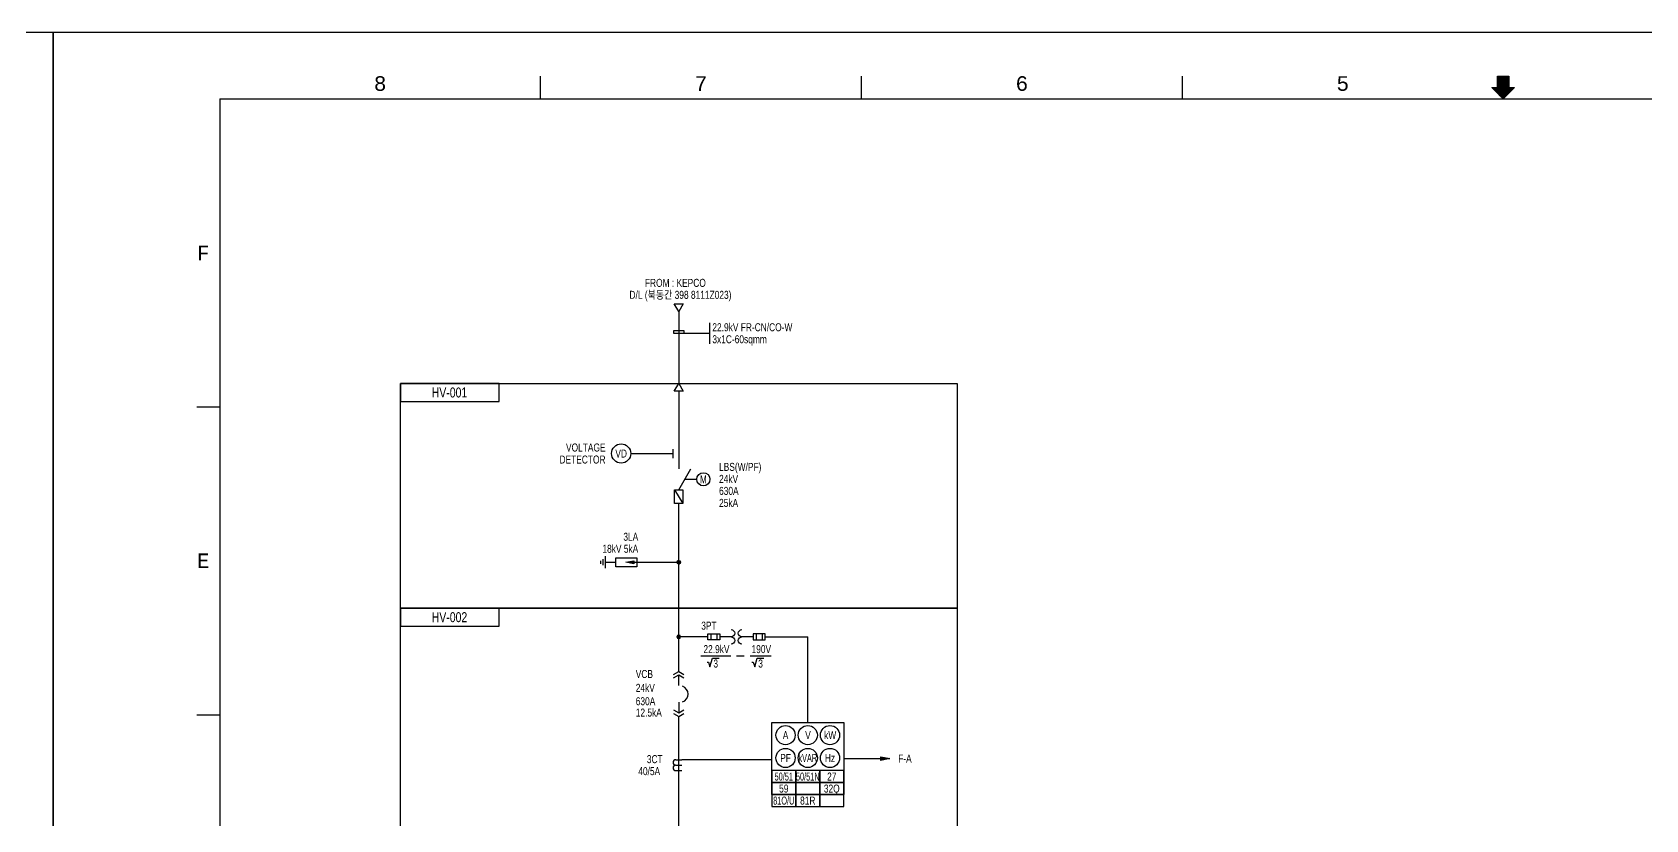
# Model space of a CAD drawing. Header units: feet. Extents: x 1 to 168002, y -59383 to 29717.
# Drawn here: x 125689 to 149888, y 17910 to 29717 of the extents above; entities that cross this region are included whole.
import ezdxf
from ezdxf.enums import TextEntityAlignment as Align
from ezdxf.lldxf.tags import DXFTag

# ---------------------------------------------------------------- set-up
doc = ezdxf.new("R2010")
doc.units = ezdxf.units.FT
doc.header["$LTSCALE"] = 50
doc.header["$MEASUREMENT"] = 0
doc.linetypes.add('CONTINU', pattern=[0])
doc.linetypes.add('HIDDEN', pattern=[0.375, 0.25, -0.125])
doc.layers.get('0').update_dxf_attribs({"linetype": 'CONTINUOUS'})
doc.layers.add('Border', color=7, linetype='CONTINUOUS', lineweight=0)
for name, color, linetype in [('E-Control', 7, 'CONTINUOUS'), ('E-PNL', 1, 'CEN50'), ('E-Pow', 4, 'CONTINUOUS'), ('E-SYM0', 3, 'CONTINUOUS'), ('E-SYM1', 3, 'CONTINUOUS'), ('E-SYM2', 3, 'CONTINUOUS'), ('E-Text-1', 2, 'CONTINUOUS'), ('E-Text-2', 4, 'CONTINUOUS'), ('E-Text-Call', 7, 'CONTINUOUS'), ('E-Wire01', 7, 'CONTINUOUS'), ('WIRE', 3, 'CONTINUOUS')]:
    doc.layers.add(name, color=color, linetype=linetype)
doc.styles.add('TB-1$0$MONOTXT', font='monotxt_.ttf')
doc.styles.add('돋움', font='')
doc.styles.get('돋움').set_extended_font_data('Dotum')
tags = doc.linetypes.add('CEN50', pattern=[56, 50, -2, 2, -2]).pattern_tags.tags
tags[10:11] = [DXFTag(74, 4), DXFTag(75, 0), DXFTag(340, '0'), DXFTag(46, 1.0), DXFTag(50, 0.0), DXFTag(44, 0.0), DXFTag(45, 0.0)]
tags[8:9] = [DXFTag(74, 4), DXFTag(75, 0), DXFTag(340, '0'), DXFTag(46, 1.0), DXFTag(50, 0.0), DXFTag(44, 0.0), DXFTag(45, 0.0)]
tags[6:7] = [DXFTag(74, 4), DXFTag(75, 0), DXFTag(340, '0'), DXFTag(46, 1.0), DXFTag(50, 0.0), DXFTag(44, 0.0), DXFTag(45, 0.0)]
tags[4:5] = [DXFTag(74, 4), DXFTag(75, 0), DXFTag(340, '0'), DXFTag(46, 1.0), DXFTag(50, 0.0), DXFTag(44, 0.0), DXFTag(45, 0.0)]

# ---------------------------------------------------------------- blocks, each defined once
blk = doc.blocks.new('FORMAT')
at = {"layer": 'Border', "color": 0, "linetype": 'Continuous', "lineweight": 25}
for p, q in [((7312, 28700), (7312, 29041)), ((12125, 28700), (12125, 29041)), ((16937, 28700), (16937, 29041)), ((21665, 29041), (21835, 29041)), ((21665, 28870), (21665, 29041)), ((21672, 28778), (21672, 29041)), ((21682, 28768), (21682, 29041)), ((21691, 28759), (21691, 29041)), ((21701, 28749), (21701, 29041)), ((21711, 28739), (21711, 29041)), ((21720, 28729), (21720, 29041)), ((21730, 28720), (21730, 29041)), ((21740, 28710), (21740, 29041)), ((21750, 28700), (21750, 29041)), ((21759, 28710), (21759, 29041)), ((21769, 28719), (21769, 29041)), ((21779, 28729), (21779, 29041)), ((21789, 28739), (21789, 29041)), ((21798, 28748), (21798, 29041)), ((21808, 28758), (21808, 29041)), ((21818, 28768), (21818, 29041)), ((21827, 28778), (21827, 29041)), ((21835, 29041), (21835, 28870)), ((21750, 28700), (21580, 28870)), ((21580, 28870), (21665, 28870)), ((21584, 28865), (21584, 28870)), ((21594, 28856), (21594, 28870)), ((21604, 28846), (21604, 28870)), ((21614, 28836), (21614, 28870)), ((21623, 28827), (21623, 28870)), ((21633, 28817), (21633, 28870)), ((21643, 28807), (21643, 28870)), ((21652, 28797), (21652, 28870)), ((21662, 28788), (21662, 28870)), ((21920, 28870), (21750, 28700)), ((21835, 28870), (21920, 28870)), ((21837, 28787), (21837, 28870)), ((21847, 28797), (21847, 28870)), ((21857, 28807), (21857, 28870)), ((21866, 28817), (21866, 28870)), ((21876, 28826), (21876, 28870)), ((21886, 28836), (21886, 28870)), ((21895, 28846), (21895, 28870)), ((21905, 28855), (21905, 28870)), ((21915, 28865), (21915, 28870)), ((2500, 28700), (2500, 1000)), ((2500, 28700), (41000, 28700)), ((2156, 24083), (2500, 24083)), ((2156, 19467), (2500, 19467))]:
    blk.add_line(p, q, dxfattribs=at)
blk.add_lwpolyline([(0, 0), (0, 29700), (42000, 29700), (42000, 0)], close=True, dxfattribs=at)
at = {"layer": 'Border', "color": 0, "linetype": 'Continuous', "lineweight": 25, "style": 'TB-1$0$MONOTXT'}
for s, p in [('8', (4905, 29041)), ('7', (9718, 29041)), ('6', (14530, 29041)), ('5', (19343, 29041))]:
    blk.add_text(s, height=219, dxfattribs=at).set_placement(p, align=Align.TOP_CENTER)
for s, p in [('F', (2156, 26392)), ('E', (2156, 21775))]:
    blk.add_text(s, height=220, dxfattribs=at).set_placement(p, align=Align.MIDDLE_LEFT)
blk = doc.blocks.new('TITLE')
at = {"xscale": 0.01, "yscale": 0.01, "zscale": 0.01}
blk.add_blockref('FORMAT', (0, 0), dxfattribs=at)
blk = doc.blocks.new('A$C530C46BD')
at = {"layer": 'E-SYM0'}
h = blk.add_hatch(color=7, dxfattribs=at)
h.dxf.hatch_style = 1
h.paths.add_polyline_path([(-1, 0.5), (-1, -0.5), (-3.6, 0)])
for p, q in [((-7, 1.5), (0, 1.5)), ((-7, -1.5), (-7, 1.5)), ((0, 1.5), (0, -1.5)), ((0, -1.5), (-7, -1.5))]:
    blk.add_line(p, q, dxfattribs=at)
at = {"layer": 'E-SYM0', "color": 7}
blk.add_lwpolyline([(-1, 0.5), (-1, -0.5), (-3.6, 0)], close=True, dxfattribs=at)
blk = doc.blocks.new('A$C21426810')
at = {"layer": 'E-SYM0'}
h = blk.add_hatch(dxfattribs=at)
h.set_pattern_fill('ANSI31', scale=0.08)
h.set_pattern_definition([(45, (-120.68773, -338.59238), (-0.17960512, 0.17960512), [])])
edge = h.paths.add_edge_path()
edge.add_arc((0, 0), 0.6, 0, 360)
at = {"layer": 'E-SYM0', "color": 2}
blk.add_circle((0, 0), 0.6, dxfattribs=at)
blk = doc.blocks.new('A$C6DED130D')
at = {"layer": 'E-SYM0'}
for p, q in [((-1.6, 0.5), (-1.6, -0.5)), ((-0.8, 1), (-0.8, -1)), ((0, 2), (0, -2))]:
    blk.add_line(p, q, dxfattribs=at)
blk = doc.blocks.new('A$C06845E03')
at = {"layer": 'E-SYM0'}
for p, q in [((0, -4.7), (0, -1.2)), ((0, -10.3), (0, -13.8))]:
    blk.add_line(p, q, dxfattribs=at)
for points in [[(-1.73, -1), (0, 0), (1.73, -1)], [(-1.73, -2.2), (0, -1.2), (1.73, -2.2)], [(-1.73, -12.8), (0, -13.8), (1.73, -12.8)], [(-1.73, -14), (0, -15), (1.73, -14)]]:
    blk.add_lwpolyline(points, dxfattribs=at)
blk.add_arc((0.3, -7.6), 2.8, 290.9248, 69.0752, dxfattribs=at)
blk = doc.blocks.new('A$C68F508EB')
at = {"layer": 'E-SYM1'}
for p, q in [((-2, 0), (0, 0)), ((-2, -1.8), (0, -1.8)), ((-2, -3.6), (0, -3.6))]:
    blk.add_line(p, q, dxfattribs=at)
for centre in [(-2, -0.9), (-2, -2.7)]:
    blk.add_arc(centre, 0.9, 90, 270, dxfattribs=at)
blk = doc.blocks.new('A$C2E5A039C')
at = {"layer": 'E-SYM1', "ltscale": 0.5}
for p, q in [((0, 1), (4, 1)), ((0, -1), (0, 1)), ((1, 1), (1, -1)), ((3, 1), (3, -1)), ((4, 1), (4, -1)), ((4, 0), (7.75, 0)), ((11.35, 0), (15.1, 0)), ((19.1, 1), (15.1, 1)), ((15.1, 1), (15.1, -1)), ((16.1, 1), (16.1, -1)), ((18.1, 1), (18.1, -1)), ((19.1, -1), (19.1, 1)), ((4, -1), (0, -1)), ((15.1, -1), (19.1, -1))]:
    blk.add_line(p, q, dxfattribs=at)
at = {"layer": 'E-SYM1'}
for centre, start, end in [((7.75, 1.2), 270, 90), ((7.75, -1.2), 270, 90), ((11.35, 1.2), 90, 270), ((11.35, -1.2), 90, 270)]:
    blk.add_arc(centre, 1.2, start, end, dxfattribs=at)

msp = doc.modelspace()

# ---------------------------------------------------------------- hatches: boundary and pattern name
at = {"layer": 'E-SYM0'}
h = msp.add_hatch(color=7, dxfattribs=at)
h.dxf.hatch_style = 1
h.paths.add_polyline_path([(138414.2, 18853.7), (138549.2, 18826.7), (138414.2, 18799.7)])

# ---------------------------------------------------------------- linework, layer by layer
at = {"layer": 'E-Control'}
for p, q in [((134665.3, 23400.6, 0.1), (135295.3, 23400.6, 0.1)), ((135475.3, 23014.3, 0.1), (135655.3, 23014.3, 0.1)), ((134287.3, 21769.9, 0.1), (134440.3, 21769.9, 0.1)), ((134710.3, 21769.9, 0.1), (135385.3, 21769.9, 0.1)), ((135821.8, 20651.5, 0.1), (135385.3, 20651.5, 0.1)), ((136681.3, 20651.5, 0.1), (137320.3, 20651.5, 0.1)), ((137320.3, 19366.7, 0.1), (137320.3, 20651.5, 0.1)), ((136780.3, 18808.7, 0.1), (135430.3, 18808.7, 0.1))]:
    msp.add_line(p, q, dxfattribs=at)
at = {"layer": 'E-PNL', "ltscale": 0.05}
msp.add_line((132694, 21081.6, 0.1), (139560.3, 21081.6, 0.1), dxfattribs=at)
at = {"layer": 'E-PNL', "elevation": 0.1}
for points in [[(132694, 24450.8), (131210.3, 24450.8), (131210.3, 24180.8), (132694, 24180.8)], [(132694, 21081.6), (131210.3, 21081.6), (131210.3, 20811.6), (132694, 20811.6)]]:
    msp.add_lwpolyline(points, close=True, dxfattribs=at)
at = {"layer": 'E-PNL', "ltscale": 0.05, "elevation": 0.1}
for points in [[(139560.3, 21081.6), (131210.3, 21081.6), (131210.3, 24450.8), (139560.3, 24450.8)], [(139560.3, 17712.4), (131210.3, 17712.4), (131210.3, 21081.6), (139560.3, 21081.6)]]:
    msp.add_lwpolyline(points, close=True, dxfattribs=at)
at = {"layer": 'E-Pow', "linetype": 'HIDDEN', "ltscale": 0.5}
msp.add_line((135385.3, 25529, 0.1), (135385.3, 24450.8, 0.1), dxfattribs=at)
at = {"layer": 'E-Pow'}
for p, q in [((135385.3, 24333.9, 0.1), (135385.3, 23170.2, 0.1)), ((135385.3, 20134.5, 0.1), (135385.3, 22648.7, 0.1)), ((135385.3, 16491.7, 0.1), (135385.3, 19459.5, 0.1))]:
    msp.add_line(p, q, dxfattribs=at)
at = {"layer": 'E-SYM0'}
msp.add_line((135385.3, 22858.4, 0.1), (135565.3, 23170.2, 0.1), dxfattribs=at)
at = {"layer": 'E-SYM0', "elevation": 0.1}
for points in [[(135385.3, 25529), (135317.8, 25645.9), (135452.8, 25645.9)], [(135385.3, 24450.8), (135452.8, 24333.9), (135317.8, 24333.9)]]:
    msp.add_lwpolyline(points, close=True, dxfattribs=at)
at = {"layer": 'E-SYM0', "color": 7, "elevation": 0.1}
msp.add_lwpolyline([(138414.2, 18853.7), (138549.2, 18826.7), (138414.2, 18799.7)], close=True, dxfattribs=at)
at = {"layer": 'E-SYM2'}
msp.add_line((135295.3, 23468.1, 0.1), (135295.3, 23333.1, 0.1), dxfattribs=at)
at = {"layer": 'E-SYM2', "elevation": 0.1}
for points in [[(136780.3, 19366.7), (137860.3, 19366.7), (137860.3, 18286.7), (136780.3, 18286.7)], [(137140.3, 18646.7), (136780.3, 18646.7), (136780.3, 18466.7), (137140.3, 18466.7)], [(137500.3, 18646.7), (137140.3, 18646.7), (137140.3, 18466.7), (137500.3, 18466.7)], [(137860.3, 18646.7), (137500.3, 18646.7), (137500.3, 18466.7), (137860.3, 18466.7)], [(137140.3, 18466.7), (136780.3, 18466.7), (136780.3, 18286.7), (137140.3, 18286.7)], [(137500.3, 18466.7), (137140.3, 18466.7), (137140.3, 18286.7), (137500.3, 18286.7)], [(137860.3, 18466.7), (137500.3, 18466.7), (137500.3, 18286.7), (137860.3, 18286.7)], [(137140.3, 18286.7), (136780.3, 18286.7), (136780.3, 18106.7), (137140.3, 18106.7)], [(137500.3, 18286.7), (137140.3, 18286.7), (137140.3, 18106.7), (137500.3, 18106.7)], [(137860.3, 18286.7), (137500.3, 18286.7), (137500.3, 18106.7), (137860.3, 18106.7)]]:
    msp.add_lwpolyline(points, close=True, dxfattribs=at)
at = {"layer": 'E-SYM2'}
for centre, radius in [((134521.3, 23400.6, 0.1), 144), ((135754.3, 23014.3, 0.1), 99), ((136987.3, 19177.7, 0.1), 144), ((137320.3, 19177.7, 0.1), 144), ((137653.3, 19177.7, 0.1), 144), ((136987.3, 18835.7, 0.1), 144), ((137320.3, 18835.7, 0.1), 144), ((137653.3, 18835.7, 0.1), 144)]:
    msp.add_circle(centre, radius, dxfattribs=at)
at = {"layer": 'E-Text-1'}
for p, q in [((135714.8, 20368.6, 0.1), (136164.8, 20368.6, 0.1)), ((136252.3, 20368.6, 0.1), (136364.8, 20368.6, 0.1)), ((136454.8, 20368.6, 0.1), (136769.8, 20368.6, 0.1))]:
    msp.add_line(p, q, dxfattribs=at)
at = {"layer": 'E-Text-1', "elevation": 0.1}
for points in [[(135811.1, 20274.2), (135830.4, 20274.2), (135851.3, 20201.9), (135889.2, 20333.4), (135990.3, 20333.4)], [(136483.7, 20274.2), (136503, 20274.2), (136523.9, 20201.9), (136561.8, 20333.4), (136662.9, 20333.4)]]:
    msp.add_lwpolyline(points, dxfattribs=at)
at = {"layer": 'E-Text-Call', "ltscale": 0.5}
msp.add_line((135844.3, 25361.4, 0.1), (135844.3, 25046.4, 0.1), dxfattribs=at)
at = {"layer": 'E-Text-Call', "ltscale": 0.5, "elevation": 0.1}
msp.add_lwpolyline([(135466.3, 25203.9), (135466.3, 25239.9), (135304.3, 25239.9), (135304.3, 25203.9), (135844.3, 25203.9)], dxfattribs=at)
at = {"layer": 'E-Wire01', "linetype": 'HIDDEN', "ltscale": 0.6}
msp.add_line((137860.3, 18826.7, 0.1), (138549.2, 18826.7, 0.1), dxfattribs=at)
at = {"layer": 'WIRE'}
msp.add_line((135323.6, 22858.4, 0.1), (135447, 22648.7, 0.1), dxfattribs=at)
at = {"layer": 'WIRE', "elevation": 0.1}
msp.add_lwpolyline([(135323.6, 22858.4), (135447, 22858.4), (135447, 22648.7), (135323.6, 22648.7)], close=True, dxfattribs=at)

# ---------------------------------------------------------------- block references
at = {"color": 7, "linetype": 'CONTINU', "ltscale": 100, "xscale": 100, "yscale": 100, "zscale": 100}
for p in [(84001.4, 16.7, 0.1), (126001.5, 16.7, 0.1)]:
    msp.add_blockref('TITLE', p, dxfattribs=at)
at = {"layer": 'E-PNL', "xscale": -45.00023775635822, "yscale": 45.00023775635822, "zscale": 45.00023775635822, "rotation": 180}
msp.add_blockref('A$C6DED130D', (134287.3, 21769.9, 0.1), dxfattribs=at)
at = {"layer": 'E-SYM0', "xscale": 45.00023775635822, "yscale": 45.00023775635822, "zscale": 45.00023775635822}
msp.add_blockref('A$C530C46BD', (134755.3, 21769.9, 0.1), dxfattribs=at)
at = {"layer": 'E-SYM0', "color": 2, "yscale": 45.00023775635822, "zscale": 45.00023775635822}
for p, xscale in [((135385.3, 21769.9, 0.1), 45.00023775635822), ((135385.3, 20651.5, 0.1), -45.00023775635822)]:
    msp.add_blockref('A$C21426810', p, dxfattribs=dict(at, xscale=xscale))
at = {"layer": 'E-SYM1', "xscale": 45.00023775635822, "yscale": 45.00023775635822, "zscale": 45.00023775635822}
for name, p in [('A$C06845E03', (135385.3, 20134.5, 0.1)), ('A$C68F508EB', (135430.3, 18808.7, 0.1))]:
    msp.add_blockref(name, p, dxfattribs=at)
at = {"layer": 'E-SYM2', "xscale": -45.00023775635822, "yscale": 45.00023775635822, "zscale": 45.00023775635822}
msp.add_blockref('A$C2E5A039C', (136681.3, 20651.5, 0.1), dxfattribs=at)

# ---------------------------------------------------------------- texts
at = {"layer": 'E-SYM2', "color": 2, "style": '돋움'}
for s, width, p in [('VD', 0.8, (134521.3, 23400.6, 0.1)), ('M', 0.8, (135754.3, 23014.3, 0.1)), ('A', 0.8, (136987.3, 19177.7, 0.1)), ('V', 0.8, (137323.4, 19177.7, 0.1)), ('kW', 0.8, (137656.4, 19177.7, 0.1)), ('PF', 0.8, (136987.3, 18835.7, 0.1)), ('kVAR', 0.6, (137320.3, 18835.7, 0.1)), ('Hz', 0.8, (137653.3, 18835.7, 0.1)), ('50/51', 0.6, (136960.3, 18556.7, 0.1)), ('59', 0.8, (136960.3, 18376.7, 0.1)), ('50/51N', 0.6, (137320.3, 18556.7, 0.1)), ('32Q', 0.8, (137680.3, 18376.7, 0.1)), ('27', 0.8, (137680.3, 18556.7, 0.1)), ('81O/U', 0.6, (136960.3, 18196.7, 0.1)), ('81R', 0.8, (137320.3, 18196.7, 0.1))]:
    msp.add_text(s, height=120, dxfattribs=dict(at, width=width)).set_placement(p, align=Align.MIDDLE_CENTER)
at = {"layer": 'E-Text-1', "style": '돋움', "width": 0.8}
for s, p in [('3x1C-60sqmm', (135889.3, 25113.9, 0.1)), ('22.9kV FR-CN/CO-W', (135889.3, 25293.9, 0.1)), ('LBS(W/PF)', (135989.7, 23200.2, 0.1)), ('24kV', (135989.7, 23020.2, 0.1)), ('630A', (135989.7, 22840.2, 0.1)), ('25kA', (135989.7, 22660.2, 0.1))]:
    msp.add_text(s, height=120, dxfattribs=at).set_placement(p, align=Align.MIDDLE_LEFT)
for s, height, p in [('HV-001', 150, (131946.7, 24315.8, 0.1)), ('HV-002', 150, (131946.7, 20946.6, 0.1)), ('3PT', 120, (135837.8, 20819.5, 0.1)), ('22.9kV', 120, (135950.7, 20467.6, 0.1)), ('190V', 120, (136623.6, 20467.6, 0.1)), ('3', 120, (135939.8, 20251.6, 0.1)), ('3', 120, (136612.3, 20251.6, 0.1))]:
    msp.add_text(s, height=height, dxfattribs=at).set_placement(p, align=Align.MIDDLE_CENTER)
for s, p in [('VOLTAGE', (134287.3, 23490.6, 0.1)), ('DETECTOR', (134287.3, 23310.6, 0.1)), ('18kV 5kA', (134777.8, 21972.4, 0.1)), ('3LA', (134777.8, 22152.4, 0.1)), ('F-A', (138878.6, 18826.7, 0.1))]:
    msp.add_text(s, height=120, dxfattribs=at).set_placement(p, align=Align.MIDDLE_RIGHT)
at = {"layer": 'E-Text-1', "color": 6, "style": '돋움', "width": 0.8}
for s, p in [('VCB', (134740.3, 20094.5, 0.1)), ('24kV', (134740.3, 19887, 0.1)), ('630A', (134740.3, 19686.2, 0.1)), ('12.5kA', (134740.3, 19516.2, 0.1)), ('3CT', (134906.6, 18817.7, 0.1)), ('40/5A', (134778.4, 18637.7, 0.1))]:
    msp.add_text(s, height=120, dxfattribs=at).set_placement(p, align=Align.MIDDLE_LEFT)
at = {"layer": 'E-Text-2', "style": '돋움', "width": 0.8}
for s, p in [('FROM : KEPCO', (135334.4, 25959.6, 0.1)), ('D/L (북동간 398 8111Z023)', (135410.7, 25780.1, 0.1))]:
    msp.add_text(s, height=120, dxfattribs=at).set_placement(p, align=Align.MIDDLE_CENTER)

doc.saveas('drawing.dxf')
